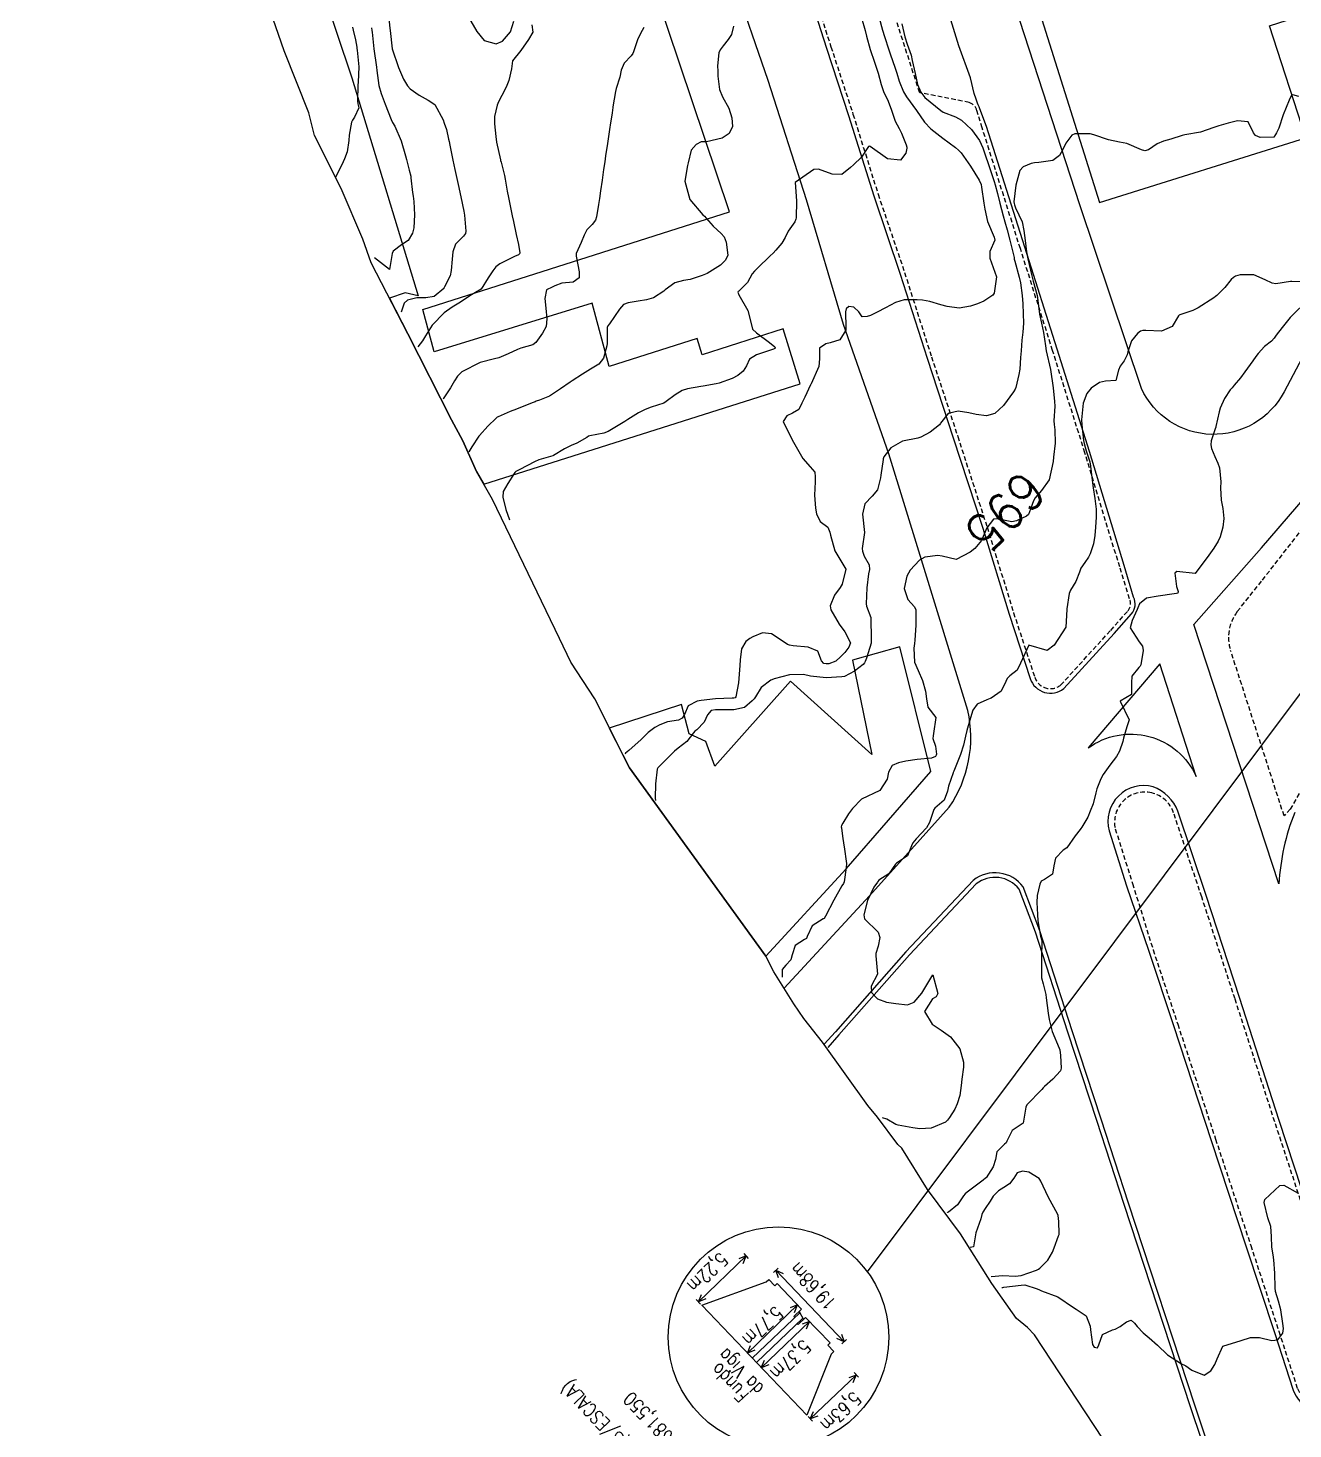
# Model space of a CAD drawing. Header units: metres. Extents: x 292545 to 299085, y 7450245 to 7463078.
# Drawn here: x 296831.3 to 296968.9, y 7452385 to 7452537.4 of the extents above; entities that cross this region are included whole.
import ezdxf
from ezdxf.enums import TextEntityAlignment as Align

# ---------------------------------------------------------------- set-up
doc = ezdxf.new("R2010")
doc.units = ezdxf.units.M
doc.linetypes.add('CONTINUO', pattern=[0])
doc.linetypes.add('DASHED', pattern=[0.75, 0.5, -0.25])
for name, color, linetype in [('Area', 45, 'Continuous'), ('Area Verde e Lazer', 94, 'Continuous'), ('Canteiro', 45, 'DASHED'), ('Cotas', 45, 'Continuous'), ('Curvas de Nivel 1m', 11, 'Continuous'), ('Curvas de Nivel 5m', 15, 'Continuous'), ('Edificações', 30, 'Continuous'), ('TEXTO', 45, 'Continuous'), ('Vias Primárias', 230, 'Continuous')]:
    doc.layers.add(name, color=color, linetype=linetype)
doc.styles.add('ROMANS', font='romans', dxfattribs={"height": 0.2})
doc.styles.add('Style-STANDARD', font='STANDARD.shx')

msp = doc.modelspace()

# ---------------------------------------------------------------- linework, layer by layer
at = {"layer": 'Area'}
msp.add_polyline3d([(296952.82, 7452376.89, 693.69), (296940.75, 7452395.22, 694.04), (296939.97, 7452396.03, 693.05), (296938.78, 7452397.01, 697.47), (296936.09, 7452400.82, 701.35), (296932.69, 7452406.21, 694.42), (296929.1, 7452411.03, 693.25), (296926.31, 7452415.53, 703.24), (296925.9, 7452415.94, 695.31), (296923.69, 7452418.91, 703.53), (296922.62, 7452420.16, 704.63), (296917.71, 7452427.07, 694.06), (296915.68, 7452429.64, 694.33), (296914.59, 7452431.22, 694.69), (296912.39, 7452434.7, 694.39), (296911.52, 7452436.41, 698.97), (296896.71, 7452456.88, 701.02), (296892.94, 7452464.41, 697.47), (296890.34, 7452468.37, 697.41), (296889.09, 7452470.97, 697.47), (296881.82, 7452486.08, 699.55), (296880.08, 7452489.13, 704.13), (296878.6, 7452492.47, 703.91), (296877.34, 7452494.74, 704.68), (296872.6, 7452504.11, 705.69), (296868.63, 7452511.83, 702.98), (296867.72, 7452514.39, 706.9), (296865.34, 7452519.89, 703.64), (296862.45, 7452525.65, 704), (296861.83, 7452528.13, 704.22), (296859.16, 7452534.88, 704.36), (296857.63, 7452539.27, 713.06)], dxfattribs=at)
at = {"layer": 'Area Verde e Lazer', "elevation": 694.28}
for points in [[(296957.7, 7452387.4), (296950.5, 7452409.4), (296947.52, 7452418.53), (296944.37, 7452428.13), (296940.86, 7452439), (296939.07, 7452443.69, 0.417196), (296934.42, 7452444.28), (296927.14, 7452436.54), (296919.48, 7452427.84), (296918.26, 7452426.49)], [(296959.19, 7452368.9), (296959.76, 7452370.26, 0.12729), (296960.13, 7452380.19), (296957.7, 7452387.4)]]:
    msp.add_lwpolyline(points, format="xyb", dxfattribs=at)
at = {"layer": 'Canteiro'}
for points in [[(296916.42, 7452542.14), (296918.61, 7452535.32), (296921.01, 7452527.99), (296923.74, 7452519.27), (296926.62, 7452510.76), (296929.54, 7452501.61), (296932.4, 7452492.94), (296935.59, 7452483.09), (296938.47, 7452473.76), (296940.77, 7452466.75, 0.519147), (296943.59, 7452465.88), (296949.03, 7452471.84), (296950.9, 7452473.97, 0.309344), (296951.07, 7452475.27), (296950.01, 7452478.74), (296946.23, 7452491.16), (296942.72, 7452502.27), (296939.21, 7452513.36), (296935.06, 7452526.49), (296934.48, 7452528.39, 0.242301), (296933.65, 7452529.25), (296928.26, 7452530.32), (296925.17, 7452539.9)], [(296979.13, 7452471.09), (296968.56, 7452452.39), (296967.89, 7452451.66), (296962.07, 7452469.66, -0.245906), (296962.79, 7452473.88), (296965.53, 7452477.31), (296980.08, 7452495.94)]]:
    msp.add_lwpolyline(points, format="xyb", dxfattribs=at)
msp.add_lwpolyline([(296949.53, 7452450.25), (296951.41, 7452444.3), (296953.65, 7452437.1), (296956.32, 7452429.01), (296960.43, 7452416.52), (296964.26, 7452404.95), (296967.31, 7452395.61), (296969.34, 7452389.38, 0.945319), (296975.67, 7452391.45), (296973.68, 7452397.78), (296970.15, 7452408.43), (296966.87, 7452418.4), (296962.55, 7452431.75), (296958.93, 7452442.85), (296955.87, 7452452, 0.259761), (296953.49, 7452454.17, 0.554455)], format="xyb", close=True, dxfattribs=at)
at = {"layer": 'Curvas de Nivel 1m', "flags": 128}
for points, elevation in [([(296870.47, 7452539.08), (296870.65, 7452537.35), (296870.68, 7452537.08), (296870.89, 7452535.08), (296871.59, 7452533.07), (296872.14, 7452531.78), (296872.55, 7452531.06), (296872.84, 7452530.74), (296873.84, 7452530.05), (296874.83, 7452529.52), (296875.55, 7452529.02), (296876.45, 7452527.36), (296876.57, 7452527.01), (296876.79, 7452526.31), (296877.03, 7452525.26), (296877.08, 7452525.01), (296877.17, 7452524.6), (296877.5, 7452523), (296877.72, 7452521.98), (296877.93, 7452520.99), (296878.07, 7452520.35), (296878.35, 7452518.99), (296878.68, 7452517.45), (296878.75, 7452516.99), (296878.91, 7452515.25), (296878.87, 7452514.99), (296878.65, 7452514.73), (296877.78, 7452513.86), (296877.51, 7452513), (296877.41, 7452512.21), (296877.31, 7452511), (296877.19, 7452510.41), (296876.58, 7452509.19), (296876.53, 7452509.06), (296876.5, 7452509.01), (296875.45, 7452508.14), (296874.57, 7452508), (296873.59, 7452508.02), (296872.56, 7452507.77), (296872.19, 7452507.44), (296871.86, 7452506.45)], 702), ([(296886.1, 7452537.72), (296886.19, 7452536.9), (296885.71, 7452536.1), (296884.89, 7452534.91), (296884, 7452533.8), (296883.86, 7452532.93), (296883.58, 7452531.66), (296883.29, 7452530.93), (296882.83, 7452530.01), (296882.46, 7452529.31), (296882.32, 7452528.95), (296882.03, 7452527.72), (296882.04, 7452526.95), (296882.17, 7452525.56), (296882.26, 7452524.95), (296882.68, 7452523.01), (296882.69, 7452522.94), (296882.74, 7452522.75), (296883.1, 7452521.31), (296883.17, 7452520.93), (296883.4, 7452519.62), (296883.54, 7452518.93), (296883.76, 7452517.85), (296883.96, 7452516.92), (296884.08, 7452516.33), (296884.39, 7452514.91), (296884.64, 7452513.8), (296884.79, 7452512.91), (296884.74, 7452512.79), (296884.62, 7452512.7), (296884.2, 7452512.5), (296882.61, 7452511.72), (296882.16, 7452511.39), (296881.83, 7452510.95), (296881.35, 7452510.2), (296880.58, 7452508.96), (296879.34, 7452508.21), (296878.56, 7452507.7), (296878.13, 7452507.42), (296877.43, 7452507), (296876.55, 7452506.37), (296875.26, 7452505.02), (296874.52, 7452503.88), (296874.2, 7452503.35), (296873.68, 7452502.68)], 701), ([(296878.93, 7452538.98), (296880.09, 7452536.97), (296880.9, 7452536.01), (296882.19, 7452535.65), (296882.9, 7452535.92), (296883.77, 7452536.93), (296884.11, 7452538.11)], 701), ([(296921.93, 7452538.47), (296922.32, 7452537.07), (296922.48, 7452536.46), (296922.89, 7452535.03), (296923.07, 7452534.46), (296923.16, 7452534.18), (296923.73, 7452532.45), (296924.08, 7452531.22), (296924.31, 7452530.45), (296924.83, 7452529.39), (296925.21, 7452528.43), (296925.61, 7452527.23), (296926.04, 7452526.42), (296926.29, 7452525.92), (296926.78, 7452524.64), (296926.87, 7452524.41), (296926.88, 7452524.3), (296926.76, 7452523.75), (296926.18, 7452522.99), (296924.75, 7452523.12), (296922.89, 7452524.46), (296922.77, 7452524.5), (296922.68, 7452524.46), (296921.92, 7452523.31), (296921.06, 7452522.49), (296920.74, 7452522.17), (296919.8, 7452521.43), (296918.73, 7452521.47), (296917.26, 7452522), (296916.74, 7452521.97), (296914.72, 7452520.56), (296914.86, 7452518.56), (296914.83, 7452516.71), (296914.8, 7452516.56), (296914.67, 7452516.27), (296913.95, 7452515.27), (296913.64, 7452514.57), (296913.27, 7452513.95), (296912.63, 7452513.19), (296912.33, 7452512.88), (296911.99, 7452512.59), (296910.61, 7452511.25), (296910.3, 7452510.92), (296910.06, 7452510.62), (296909.54, 7452509.67), (296908.58, 7452508.74), (296908.52, 7452508.69), (296908.47, 7452508.63), (296908.58, 7452508.34), (296909.56, 7452506.62), (296909.93, 7452505.22), (296910.09, 7452504.61), (296910.53, 7452504.19), (296911.94, 7452503.16), (296912.5, 7452502.67), (296912.54, 7452502.58), (296912.53, 7452502.55), (296912.5, 7452502.51), (296912.35, 7452502.43), (296910.5, 7452501.82), (296909.76, 7452501.35), (296909.44, 7452500.62), (296909.07, 7452500.03), (296908.47, 7452499.55), (296907.87, 7452499.23), (296906.46, 7452498.73), (296906.13, 7452498.65), (296904.72, 7452498.42), (296904.46, 7452498.37), (296903.02, 7452498.13), (296902.45, 7452497.93), (296901.69, 7452497.46), (296900.7, 7452496.73), (296900.43, 7452496.57), (296899.06, 7452496.11), (296898.42, 7452495.88), (296897.68, 7452495.5), (296896.51, 7452494.77), (296896.45, 7452494.73), (296896.41, 7452494.7), (296896.19, 7452494.55), (296894.4, 7452493.47), (296893.92, 7452493.29), (296892.39, 7452493), (296892.26, 7452492.95), (296892.05, 7452492.82), (296890.99, 7452492.22), (296890.38, 7452491.95), (296889.62, 7452491.6), (296888.45, 7452490.87), (296888.36, 7452490.83), (296886.85, 7452490.39), (296886.36, 7452490.18), (296884.78, 7452489.35), (296884.34, 7452489.12), (296884.23, 7452489.03), (296884.15, 7452488.92), (296883.46, 7452487.8), (296882.98, 7452486.93), (296882.92, 7452486.33), (296883.27, 7452484.99), (296883.66, 7452483.86)], 698), ([(296923.86, 7452538.45), (296924.23, 7452537.13), (296924.43, 7452536.44), (296924.89, 7452534.98), (296925.08, 7452534.44), (296925.55, 7452533.11), (296925.77, 7452532.43), (296926.02, 7452531.59), (296926.5, 7452530.42), (296926.83, 7452529.86), (296927.9, 7452528.4), (296928.8, 7452527.13), (296929.49, 7452526.38), (296930.78, 7452525.36), (296932.17, 7452524.35), (296932.5, 7452524.08), (296932.76, 7452523.78), (296933.78, 7452522.33), (296934.73, 7452520.79), (296934.94, 7452520.32), (296935, 7452520.03), (296935.25, 7452518.31), (296935.35, 7452517.65), (296935.65, 7452516.31), (296936.36, 7452514.6), (296936.42, 7452514.3), (296935.9, 7452513.05), (296935.89, 7452512.31), (296936.6, 7452510.3), (296936.35, 7452508.53), (296936.21, 7452508.3), (296935.23, 7452507.65), (296934.56, 7452507.37), (296933.77, 7452507.12), (296932.56, 7452506.89), (296931.25, 7452507.05), (296930.56, 7452507.24), (296929.35, 7452507.6), (296928.57, 7452507.75), (296927.97, 7452507.8), (296926.57, 7452507.81), (296925.64, 7452507.5), (296924.56, 7452506.93), (296923.63, 7452506.45), (296922.91, 7452506.1), (296922.55, 7452505.98), (296922.01, 7452505.93), (296921.65, 7452506.47), (296921.09, 7452507.01), (296920.56, 7452507.08), (296920.25, 7452506.8), (296920.18, 7452506.49), (296920.23, 7452504.8), (296920.22, 7452504.49), (296919.59, 7452503.43), (296918.51, 7452503.12), (296918.04, 7452502.99), (296917.38, 7452502.52), (296917.35, 7452501.39), (296917.3, 7452500.53), (296916.46, 7452498.67), (296916.42, 7452498.58), (296916.4, 7452498.54), (296915.77, 7452497.22), (296915.46, 7452496.55), (296915.13, 7452495.85), (296914.42, 7452495.45), (296913.82, 7452495.17), (296913.43, 7452494.57), (296914.38, 7452492.56), (296915.55, 7452490.55), (296916.35, 7452489.63), (296916.85, 7452489.04), (296916.9, 7452488.53), (296916.88, 7452487.99), (296916.82, 7452486.53), (296916.92, 7452485.15), (296917.04, 7452484.53), (296917.45, 7452483.69), (296918.28, 7452483.06), (296918.49, 7452482.51), (296918.57, 7452482.2), (296919.03, 7452480.5), (296920.22, 7452478.49), (296919.82, 7452476.87), (296919.61, 7452476.5), (296919.01, 7452475.68), (296918.52, 7452474.51), (296918.6, 7452474.08), (296919.5, 7452472.5), (296920.14, 7452471.69), (296920.73, 7452470.48), (296920.57, 7452470.03), (296920.11, 7452469.44), (296919.64, 7452468.96), (296919.16, 7452468.5), (296918.38, 7452468.22), (296918.1, 7452468.19), (296917.84, 7452468.25), (296917.57, 7452468.52), (296917.18, 7452469.59), (296916.12, 7452470.02), (296914.52, 7452470.16), (296914.12, 7452470.23), (296913.87, 7452470.32), (296913.51, 7452470.57), (296912.14, 7452471.45), (296911.18, 7452471.56), (296910.13, 7452471.14), (296909.8, 7452470.94), (296909.37, 7452470.62), (296908.88, 7452469.85), (296908.74, 7452468.62), (296908.7, 7452468.02), (296908.61, 7452466.62), (296908.56, 7452466.14), (296908.27, 7452464.63), (296908.18, 7452464.5), (296908.05, 7452464.47), (296907.88, 7452464.46), (296906.05, 7452464.39), (296904.49, 7452464.23), (296904.05, 7452464.14), (296903.1, 7452463.64), (296902.67, 7452462.69), (296902.44, 7452462.28), (296902.02, 7452462.09), (296900.85, 7452461.88), (296900.02, 7452461.57), (296899.47, 7452461.27), (296898.75, 7452460.74), (296898.38, 7452460.37), (296897.99, 7452459.96), (296896.62, 7452458.77), (296896.27, 7452458.49), (296896.24, 7452458.38)], 697), ([(296926.31, 7452537.8), (296926.64, 7452536.41), (296926.9, 7452535.6), (296927.32, 7452534.41), (296927.45, 7452533.83), (296927.76, 7452532.4), (296928.04, 7452531.21), (296928.37, 7452530.39), (296928.83, 7452529.81), (296930.55, 7452528.37), (296930.81, 7452528.21), (296932.16, 7452527.7), (296932.8, 7452527.34), (296933.91, 7452526.33), (296934.78, 7452525.14), (296935.12, 7452524.32), (296935.3, 7452523.77), (296935.81, 7452522.31), (296936.37, 7452520.66), (296936.48, 7452520.3), (296936.71, 7452519.34), (296936.96, 7452518.3), (296937.33, 7452516.94), (296937.52, 7452516.29), (296937.78, 7452515.4), (296938.07, 7452514.28), (296938.52, 7452512.38), (296938.54, 7452512.27), (296938.55, 7452512.2), (296938.62, 7452512), (296939.09, 7452510.27), (296939.22, 7452509.64), (296939.41, 7452508.26), (296939.47, 7452507.35), (296939.52, 7452506.26), (296939.54, 7452505.26), (296939.48, 7452504.26), (296939.38, 7452503.4), (296939.29, 7452502.26), (296939.24, 7452501.51), (296939.14, 7452500.26), (296939.06, 7452499.68), (296938.71, 7452498.27), (296938.64, 7452498.08), (296938.45, 7452497.77), (296937.36, 7452496.29), (296936.42, 7452495.42), (296935.54, 7452495.19), (296934.42, 7452495.33), (296933.59, 7452495.5), (296932.43, 7452495.69), (296931.35, 7452495.43), (296930.51, 7452494.37), (296930.48, 7452494.3), (296930.41, 7452494.19), (296929.39, 7452493.39), (296928.39, 7452492.85), (296928.05, 7452492.74), (296926.38, 7452492.42), (296925.12, 7452491.68), (296924.37, 7452490.73), (296924.29, 7452490.51), (296924.28, 7452490.44), (296924.04, 7452488.74), (296924.01, 7452488.44), (296923.66, 7452487.11), (296923.08, 7452486.45), (296922.3, 7452485.59), (296922.06, 7452484.47), (296922.27, 7452482.47), (296921.99, 7452480.73), (296922.03, 7452480.47), (296922.24, 7452479.93), (296922.75, 7452478.98), (296922.79, 7452478.46), (296922.7, 7452477.98), (296922.5, 7452476.47), (296922.43, 7452474.72), (296922.49, 7452474.47), (296922.95, 7452473.24), (296922.96, 7452472.46), (296922.99, 7452471.6), (296922.98, 7452470.46), (296922.47, 7452468.83), (296922.34, 7452468.47), (296922.26, 7452468.31), (296922.1, 7452468.14), (296921.18, 7452467.39), (296920.08, 7452466.84), (296919.79, 7452466.78), (296918.08, 7452466.68), (296916.4, 7452466.85), (296916.09, 7452466.94), (296915.59, 7452467.05), (296914.09, 7452466.99), (296912.44, 7452466.58), (296912.19, 7452466.48), (296912.08, 7452466.43), (296911.04, 7452465.63), (296910.39, 7452464.61), (296910.25, 7452464.41), (296910.05, 7452464.19), (296909.2, 7452463.46), (296908.04, 7452463.19), (296906.6, 7452463.21), (296906.04, 7452463.21), (296905.6, 7452463.11), (296905.17, 7452462.67), (296904.82, 7452461.87), (296904.01, 7452461.02), (296903.82, 7452460.87), (296903.65, 7452460.68), (296902.94, 7452459.75), (296901.99, 7452459.02), (296901.59, 7452458.71), (296899.97, 7452457.08), (296899.79, 7452456.9), (296899.7, 7452456.73), (296899.53, 7452455.15), (296899.49, 7452453.6), (296899.52, 7452453.34)], 696), ([(296866.59, 7452537.46), (296866.66, 7452537.13), (296866.9, 7452536.07), (296867.04, 7452535.28), (296867.06, 7452535.13), (296867.09, 7452534.93), (296867.26, 7452533.12), (296867.2, 7452531.48), (296867.17, 7452531.13), (296867.13, 7452529.43), (296867.18, 7452529.12), (296867.27, 7452528.67), (296866.8, 7452527.67), (296866.59, 7452527.34), (296866.49, 7452527.13), (296866.23, 7452525.69), (296866.18, 7452525.14), (296865.99, 7452523.9), (296865.73, 7452523.14), (296865.41, 7452522.48), (296864.72, 7452521.15), (296864.72, 7452521.15)], 704), ([(296868.66, 7452537.36), (296868.7, 7452537.1), (296868.72, 7452536.92), (296868.89, 7452535.1), (296869.18, 7452533.1), (296869.22, 7452532.73), (296869.45, 7452531.09), (296869.69, 7452530.24), (296870.12, 7452529.09), (296870.8, 7452527.39), (296870.95, 7452527.08), (296871.17, 7452526.69), (296871.89, 7452525.07), (296872.35, 7452523.46), (296872.44, 7452523.06), (296872.73, 7452521.9), (296872.91, 7452521.24), (296872.94, 7452521.06), (296873.11, 7452519.46), (296873.17, 7452519.05), (296873.26, 7452518.49), (296873.33, 7452517.05), (296873.25, 7452515.64), (296873.1, 7452515.05), (296872.64, 7452514.25), (296871.93, 7452513.78), (296870.99, 7452513.08), (296870.88, 7452512.82), (296870.6, 7452511.08), (296868.99, 7452512.36)], 703), ([(296908.02, 7452537.55), (296907.81, 7452536.64), (296907.43, 7452536.12), (296906.9, 7452535.43), (296906.58, 7452534.97), (296906.43, 7452534.65), (296906.28, 7452533.25), (296906.3, 7452532.66), (296906.31, 7452532.11), (296906.48, 7452530.66), (296906.83, 7452529.88), (296907.5, 7452528.64), (296907.84, 7452527.6), (296907.91, 7452526.64), (296907.55, 7452525.88), (296906.78, 7452525.39), (296905.09, 7452524.99), (296904.78, 7452524.99), (296904.5, 7452524.96), (296903.95, 7452524.69), (296903.4, 7452524.06), (296903.07, 7452522.7), (296903.03, 7452522.41), (296902.72, 7452520.7), (296903.26, 7452518.69), (296904.68, 7452517.05), (296904.87, 7452516.88), (296905.04, 7452516.67), (296905.79, 7452515.79), (296906.66, 7452515.02), (296907, 7452514.65), (296907.21, 7452514.08), (296907.39, 7452512.64), (296907.16, 7452512.11), (296906.61, 7452511.57), (296905.14, 7452510.67), (296904.6, 7452510.45), (296903.29, 7452510), (296902.59, 7452509.89), (296901.65, 7452509.65), (296900.58, 7452508.87), (296900.43, 7452508.72), (296899.31, 7452508), (296898.57, 7452507.81), (296897.66, 7452507.66), (296896.56, 7452507.47), (296896.06, 7452507.27), (296895.63, 7452506.78), (296894.54, 7452505.2), (296894.35, 7452504.98), (296894.27, 7452504.8), (296894.27, 7452503.04), (296894.25, 7452502.8), (296893.87, 7452501.43), (296893.38, 7452500.81), (296892.83, 7452500.46), (296892.48, 7452500.25), (296891.59, 7452499.71), (296890.46, 7452498.98), (296890.25, 7452498.84), (296889.19, 7452498.12), (296888.44, 7452497.59), (296887.99, 7452497.33), (296886.92, 7452496.89), (296886.56, 7452496.76), (296886.43, 7452496.71), (296886.11, 7452496.58), (296884.42, 7452495.89), (296883.72, 7452495.63), (296882.41, 7452495.08), (296882.33, 7452495.03), (296882.22, 7452494.94), (296881.29, 7452494.06), (296880.39, 7452493.05), (296880.32, 7452492.96), (296879.56, 7452491.79), (296879.23, 7452491.26)], 699), ([(296970.6, 7452509.72), (296968.74, 7452509.78), (296968.6, 7452509.78), (296966.98, 7452509.55), (296966.6, 7452509.6), (296965.82, 7452509.95), (296964.61, 7452510.5), (296963.12, 7452510.5), (296962.61, 7452510.36), (296962.37, 7452510.23), (296962.15, 7452509.99), (296961.45, 7452509.14), (296960.58, 7452508.27), (296960.44, 7452508.15), (296960.24, 7452508.01), (296958.56, 7452506.91), (296957.98, 7452506.63), (296956.55, 7452506.17), (296956.48, 7452506.14), (296956.42, 7452506.06), (296955.73, 7452504.88), (296954.54, 7452504.38), (296952.87, 7452504.44), (296952.54, 7452504.46), (296952.28, 7452504.37), (296951.96, 7452504.12), (296951.29, 7452503.35), (296950.9, 7452502.13), (296950.82, 7452501.8), (296950.49, 7452501.14), (296950.06, 7452500.56), (296949.89, 7452500.14), (296949.6, 7452499.01), (296948.46, 7452498.93), (296947.83, 7452498.79), (296946.92, 7452498.17), (296946.45, 7452497.61), (296946.05, 7452496.57), (296945.99, 7452496.18), (296945.87, 7452494.74), (296945.9, 7452494.19), (296946.09, 7452492.48), (296946.14, 7452492.18), (296946.37, 7452491.37), (296946.77, 7452490.18), (296946.85, 7452489.69), (296947.02, 7452488.17), (296947.14, 7452487.36), (296947.3, 7452486.17), (296947.45, 7452485.02), (296947.46, 7452484.17), (296947.39, 7452483.06), (296947.32, 7452482.17), (296947.15, 7452481.27), (296946.8, 7452480.17), (296946.63, 7452479.79), (296946.23, 7452479.23), (296945.79, 7452478.62), (296945.63, 7452478.19), (296945.25, 7452477.14), (296944.67, 7452476.2), (296944.52, 7452475.86), (296944.27, 7452474.2), (296944.26, 7452474.11), (296944.14, 7452472.2), (296942.87, 7452470.22), (296942.12, 7452469.66), (296940.12, 7452470.25), (296939.24, 7452468.26), (296938.86, 7452467.5), (296938.08, 7452466.89), (296937.77, 7452466.59), (296937.64, 7452466.28), (296937.13, 7452465.22), (296936.05, 7452464.47), (296935.93, 7452464.43), (296935.56, 7452464.3), (296934.53, 7452463.83), (296934.04, 7452463.18), (296933.77, 7452462.32), (296933.4, 7452460.94), (296933.25, 7452460.33), (296933.01, 7452459.35), (296932.69, 7452458.34), (296931.96, 7452456.54), (296931.92, 7452456.39), (296931.91, 7452456.35), (296931.4, 7452454.89), (296931.3, 7452454.36), (296930.93, 7452453.36), (296929.91, 7452452.51), (296929.81, 7452452.37), (296929.34, 7452450.93), (296928.99, 7452450.38), (296927.87, 7452449.17), (296927.53, 7452448.74), (296927.38, 7452448.4), (296926.93, 7452447.33), (296925.84, 7452446.59), (296925.73, 7452446.53), (296925.62, 7452446.42), (296924.89, 7452445.37), (296923.82, 7452444.66), (296923.72, 7452444.54), (296923.66, 7452444.44), (296923.28, 7452443.92), (296922.57, 7452442.46), (296922.2, 7452440.89), (296922.27, 7452440.46), (296923.75, 7452439.01), (296923.94, 7452438.45), (296923.73, 7452437.49), (296923.49, 7452436.68), (296923.5, 7452436.45), (296923.69, 7452434.45), (296922.99, 7452433.15), (296923.01, 7452432.46), (296923.67, 7452431.75), (296924.64, 7452431.42), (296925.66, 7452431.26), (296926.94, 7452431.13), (296927.66, 7452431.41), (296928.48, 7452432.39), (296929.69, 7452434.37), (296930.24, 7452432.36), (296930.04, 7452432), (296929.67, 7452431.76), (296928.8, 7452430.38), (296929.63, 7452429.02), (296930.6, 7452428.36), (296931.62, 7452427.62), (296932.61, 7452426.34), (296933.03, 7452424.89), (296933.01, 7452424.34), (296932.85, 7452423.04), (296932.78, 7452422.34), (296932.61, 7452421.27), (296932.34, 7452420.34), (296932.09, 7452419.77), (296931.51, 7452418.86), (296931.3, 7452418.56), (296931.06, 7452418.36), (296929.5, 7452417.71), (296928.27, 7452417.61), (296927.5, 7452417.72), (296925.91, 7452418.01), (296925.66, 7452418.1), (296924.68, 7452418.69), (296924.22, 7452418.82)], 694), ([(296970.57, 7452507.86), (296968.59, 7452505.92), (296968.57, 7452505.9), (296968.55, 7452505.87), (296967.69, 7452504.78), (296967.01, 7452503.94), (296966.81, 7452503.64), (296966.52, 7452503.31), (296965.74, 7452502.72), (296965.06, 7452501.95), (296964.83, 7452501.63), (296964.49, 7452501.15), (296963.63, 7452499.97), (296963.13, 7452499.32), (296962.46, 7452498.5), (296962.23, 7452498.22), (296962.04, 7452497.99), (296961.39, 7452497.05), (296960.93, 7452496.01), (296960.82, 7452495.62), (296960.48, 7452494.01), (296960.47, 7452493.95), (296960.41, 7452493.76), (296959.95, 7452492.45), (296959.91, 7452492.02), (296959.99, 7452491.62), (296960.37, 7452490.74), (296960.69, 7452490.01), (296960.85, 7452489.51), (296961, 7452488), (296960.98, 7452487.35), (296961.03, 7452486), (296961.21, 7452485.09), (296961.35, 7452484), (296961.22, 7452483.06), (296960.93, 7452482), (296960.72, 7452481.54), (296960.25, 7452480.78), (296959.72, 7452480.02), (296958.22, 7452478.04), (296956.22, 7452478.26), (296956.01, 7452478.06), (296956.2, 7452476.61), (296956.37, 7452476.06), (296956.34, 7452475.9), (296956.19, 7452475.84), (296955.94, 7452475.81), (296954.19, 7452475.55), (296952.94, 7452475.34), (296952.18, 7452474.72), (296951.99, 7452474.3), (296951.92, 7452474.11), (296951.35, 7452472.92), (296951.16, 7452472.12), (296952.13, 7452470.61), (296952.49, 7452470.11), (296952.56, 7452469.66), (296952.31, 7452468.11), (296952.25, 7452467.96), (296952.1, 7452467.82), (296951.34, 7452466.86), (296951.28, 7452466.12), (296951.31, 7452464.86), (296950.05, 7452464.13), (296951.04, 7452462.12), (296950.79, 7452461.35), (296950.43, 7452460.13), (296950.37, 7452459.76), (296949.99, 7452458.69), (296949.67, 7452458.13), (296948.93, 7452457.18), (296948.22, 7452456.16), (296947.95, 7452455.7), (296947.51, 7452454.59), (296947.42, 7452454.17), (296947.11, 7452452.98), (296946.81, 7452452.17), (296946.54, 7452451.53), (296945.89, 7452450.44), (296945.79, 7452450.28), (296945.71, 7452450.18), (296945.17, 7452449.48), (296944.27, 7452448.2), (296943.86, 7452447.92), (296943.02, 7452447.05), (296942.86, 7452446.22), (296942.72, 7452445.33), (296941.82, 7452444.76), (296941.48, 7452444.57), (296941.34, 7452444.23), (296941.04, 7452443), (296941, 7452442.24), (296941.07, 7452440.94), (296941.11, 7452440.24), (296941.39, 7452438.59), (296941.5, 7452438.23), (296941.53, 7452438.03), (296941.52, 7452436.23), (296941.5, 7452434.43), (296941.49, 7452434.23), (296941.5, 7452434.04), (296941.68, 7452433.41), (296941.98, 7452432.23), (296942.03, 7452431.87), (296942.24, 7452430.22), (296942.35, 7452429.51), (296942.65, 7452428.22), (296943.42, 7452426.39), (296943.49, 7452426.21), (296943.59, 7452425.6), (296943.66, 7452424.21), (296943.57, 7452423.92), (296942.74, 7452423.04), (296941.84, 7452422.23), (296941.7, 7452422.08), (296941.55, 7452421.91), (296939.93, 7452420.25), (296939.79, 7452420), (296939.5, 7452418.26), (296938.33, 7452417.44), (296937.74, 7452416.28), (296937.65, 7452416.1), (296937.48, 7452415.95), (296936.64, 7452415.11), (296936.5, 7452414.29), (296936.25, 7452413.49), (296935.48, 7452412.3), (296935.45, 7452412.28), (296935.43, 7452412.27), (296935.16, 7452412.04), (296933.42, 7452410.73), (296933.19, 7452410.55), (296933.02, 7452410.33), (296932.38, 7452409.36), (296931.39, 7452408.55), (296931.3, 7452408.53), (296931.25, 7452408.55)], 693), ([(296936.05, 7452401.55), (296937.31, 7452401.66), (296938.64, 7452401.6), (296939.31, 7452401.68), (296940.96, 7452402.24), (296941.18, 7452402.36), (296941.32, 7452402.48), (296942.19, 7452403.36), (296942.71, 7452404.22), (296942.9, 7452404.67), (296943.36, 7452405.98), (296943.42, 7452406.15), (296943.43, 7452406.21), (296943.38, 7452407.54), (296943.32, 7452408.21), (296943.29, 7452408.31), (296942.24, 7452410.22), (296941.43, 7452411.95), (296941.33, 7452412.13), (296941.25, 7452412.23), (296940.12, 7452412.93), (296939.44, 7452413.03), (296938.88, 7452412.83), (296938.5, 7452412.27), (296938.04, 7452411.66), (296937.42, 7452411.23), (296936.82, 7452410.89), (296936.26, 7452410.29), (296935.93, 7452409.77), (296935.39, 7452408.95), (296935.13, 7452408.56), (296935.03, 7452408.31), (296934.9, 7452407.83), (296934.37, 7452406.32), (296934.21, 7452405.46), (296934.1, 7452404.81), (296933.74, 7452404.72)], 692), ([(296937.2, 7452400.37), (296937.29, 7452400.38), (296937.4, 7452400.39), (296939.3, 7452400.64), (296939.7, 7452400.66), (296941.04, 7452400.23), (296941.29, 7452400.1), (296941.52, 7452400), (296943.28, 7452399.34), (296944.97, 7452398.19), (296945.26, 7452398), (296946.38, 7452397.3), (296946.8, 7452396.17), (296946.85, 7452395.78), (296947.07, 7452394.16), (296947.22, 7452393.88), (296947.58, 7452393.8), (296947.74, 7452394.15), (296948.15, 7452395.24), (296949.24, 7452395.76), (296949.53, 7452395.85), (296950.06, 7452396.13), (296950.74, 7452396.63), (296951.25, 7452396.83), (296951.63, 7452396.5), (296951.91, 7452396.11), (296952.56, 7452395.43), (296953.23, 7452394.9), (296954.14, 7452394.08), (296955.21, 7452393.04), (296956.75, 7452392.05), (296957.07, 7452391.92), (296957.19, 7452391.85), (296957.85, 7452391.37), (296959.18, 7452390.84), (296959.91, 7452391.29), (296960.34, 7452392.01), (296960.6, 7452392.61), (296961.22, 7452394), (296963.22, 7452394.61), (296964.25, 7452394.94), (296965.23, 7452394.92), (296966.56, 7452394.59), (296967.22, 7452394.67), (296967.76, 7452395.39), (296967.81, 7452395.92), (296967.76, 7452396.44), (296967.53, 7452397.93), (296967.28, 7452398.87), (296966.95, 7452399.93), (296966.9, 7452400.33), (296966.87, 7452401.93), (296966.78, 7452403.38), (296966.69, 7452403.93), (296966.54, 7452404.74), (296966.53, 7452405.93), (296966.44, 7452407), (296966.13, 7452407.94), (296965.73, 7452409.62), (296965.81, 7452409.94), (296967.43, 7452411.48), (296967.85, 7452411.49), (296969.42, 7452410.62)], 693)]:
    msp.add_lwpolyline(points, dxfattribs=dict(at, elevation=elevation))
at = {"layer": 'Curvas de Nivel 5m', "flags": 128}
for points, elevation in [([(296898.27, 7452537.4), (296897.9, 7452536.76), (296897.59, 7452536.08), (296897.14, 7452534.77), (296897.07, 7452534.59), (296896.89, 7452534.33), (296896.11, 7452533.54), (296895.8, 7452532.78), (296895.64, 7452532), (296895.27, 7452530.79), (296895.18, 7452530.45), (296894.9, 7452528.79), (296894.89, 7452528.71), (296894.81, 7452528.12), (296894.61, 7452526.79), (296894.58, 7452526.58), (296894.32, 7452524.8), (296894.11, 7452523.44), (296894.02, 7452522.8), (296893.89, 7452521.96), (296893.72, 7452520.81), (296893.55, 7452519.65), (296893.43, 7452518.81), (296893.33, 7452518.17), (296893.13, 7452516.82), (296893.02, 7452516.47), (296892.66, 7452516), (296892.07, 7452515.42), (296891.76, 7452514.83), (296891.44, 7452514.03), (296890.92, 7452512.84), (296890.9, 7452512.56), (296891.24, 7452510.83), (296891.23, 7452510.2), (296890.59, 7452509.72), (296889.33, 7452509.6), (296888.59, 7452509.31), (296888.28, 7452509.18), (296887.69, 7452508.88), (296887.5, 7452507.95), (296887.61, 7452506.88), (296887.71, 7452505.71), (296887.64, 7452504.88), (296887.24, 7452504.17), (296886.52, 7452503.14), (296886.18, 7452502.89), (296884.88, 7452502.54), (296884.51, 7452502.4), (296883.52, 7452501.91), (296882.49, 7452501.5), (296882.04, 7452501.39), (296880.48, 7452500.96), (296878.47, 7452499.97), (296877.99, 7452499.48), (296877.69, 7452499), (296877.23, 7452498.23), (296876.43, 7452497.01), (296876.43, 7452497.01)], 700), ([(296969.5, 7452529.9), (296968.84, 7452530.1), (296968.69, 7452530.05), (296968.61, 7452529.91), (296968.43, 7452529.52), (296967.79, 7452527.93), (296967.33, 7452526.46), (296967.07, 7452525.94), (296966.97, 7452525.76), (296966.79, 7452525.47), (296965.29, 7452525.45), (296964.79, 7452525.65), (296964.55, 7452525.96), (296963.97, 7452527.14), (296962.81, 7452527.27), (296961.8, 7452527), (296960.8, 7452526.71), (296960.26, 7452526.55), (296958.79, 7452526.03), (296957.1, 7452525.75), (296956.79, 7452525.66), (296955.59, 7452525.26), (296954.78, 7452525.05), (296954.1, 7452524.76), (296953.16, 7452524.1), (296952.76, 7452524), (296952.39, 7452524.11), (296950.77, 7452524.8), (296949.98, 7452524.93), (296948.78, 7452525.18), (296947.21, 7452525.75), (296946.79, 7452525.86), (296945.15, 7452525.84), (296944.79, 7452525.69), (296944.14, 7452524.84), (296943.87, 7452524.21), (296943.48, 7452523.49), (296942.75, 7452522.96), (296941.22, 7452522.72), (296940.75, 7452522.69), (296940.37, 7452522.63), (296939.5, 7452522.26), (296939.14, 7452521.86), (296938.72, 7452520.27), (296938.5, 7452518.46), (296938.52, 7452518.27), (296938.56, 7452518.14), (296938.69, 7452517.79), (296939.4, 7452516.26), (296939.59, 7452515.33), (296939.74, 7452514.26), (296939.89, 7452513.01), (296940.01, 7452512.26), (296940.45, 7452510.4), (296940.49, 7452510.25), (296940.6, 7452509.83), (296941.03, 7452508.25), (296941.11, 7452507.71), (296941.3, 7452506.24), (296941.52, 7452505.27), (296941.73, 7452504.24), (296941.94, 7452502.8), (296942.03, 7452502.23), (296942.48, 7452500.23), (296942.77, 7452498.23), (296942.93, 7452496.72), (296942.94, 7452496.22), (296942.84, 7452494.65), (296942.88, 7452494.22), (296942.97, 7452493.66), (296942.98, 7452492.22), (296942.83, 7452490.69), (296942.76, 7452490.22), (296942.34, 7452488.23), (296941.51, 7452487.06), (296940.81, 7452486.25), (296940.62, 7452485.94), (296940.3, 7452485.01), (296940.09, 7452484.46), (296939.86, 7452484.25), (296938.8, 7452483.75), (296938.28, 7452483.65), (296936.61, 7452483.98), (296936.29, 7452483.92), (296935.58, 7452483), (296935.28, 7452482.31), (296934.97, 7452481.6), (296934.25, 7452480.75), (296933.75, 7452480.33), (296932.23, 7452479.55), (296930.7, 7452479.91), (296930.24, 7452479.99), (296928.82, 7452479.8), (296928.23, 7452479.47), (296927.24, 7452478.4), (296926.88, 7452477.74), (296926.59, 7452476.41), (296926.97, 7452475.2), (296927.69, 7452474.4), (296927.86, 7452474.09), (296927.84, 7452472.39), (296927.75, 7452470.78), (296927.69, 7452470.4), (296927.61, 7452469.89), (296927.68, 7452468.4), (296928.09, 7452467.46), (296928.57, 7452466.39), (296928.9, 7452465.23), (296929.01, 7452464.39), (296929.16, 7452463.5), (296930.03, 7452462.37), (296929.77, 7452460.61), (296929.72, 7452460.37), (296929.7, 7452460.07), (296929.99, 7452459.26), (296930.08, 7452458.37), (296930.07, 7452458.28), (296929.98, 7452458.13), (296929.54, 7452457.94), (296927.98, 7452457.78), (296926.77, 7452457.62), (296925.97, 7452457.43), (296925.26, 7452457.14), (296924.88, 7452456.43), (296924.74, 7452455.65), (296923.93, 7452454.44), (296921.92, 7452453.47), (296920.94, 7452452.48), (296920.52, 7452451.87), (296919.89, 7452450.89), (296919.75, 7452450.62), (296919.74, 7452450.49), (296919.75, 7452450.36), (296919.87, 7452449.46), (296920, 7452448.49), (296920.04, 7452448.31), (296920.32, 7452446.49), (296920.28, 7452446.04), (296920.06, 7452444.49), (296919.98, 7452444.32), (296919.81, 7452444.04), (296918.94, 7452442.5), (296918.02, 7452440.76), (296917.86, 7452440.52), (296917.82, 7452440.47), (296917.77, 7452440.45), (296916.57, 7452439.72), (296916.03, 7452438.54), (296915.94, 7452438.34), (296915.74, 7452438.22), (296914.73, 7452437.55), (296914.41, 7452436.55), (296914.26, 7452436.01), (296913.71, 7452435.43), (296913.3, 7452434.97), (296913.31, 7452434.14)], 695)]:
    msp.add_lwpolyline(points, dxfattribs=dict(at, elevation=elevation))
at = {"layer": 'Edificações'}
msp.add_lwpolyline([(296984.83, 7452562.03), (296952.75, 7452552.87), (296952.38, 7452554.29), (296937.79, 7452550.27), (296947.81, 7452518.37), (296970.25, 7452525.41), (296966.31, 7452537.61), (296980.91, 7452542.32)], dxfattribs=at)
at = {"layer": 'Edificações', "elevation": 702.03}
msp.add_lwpolyline([(296859.74, 7452552.17), (296866.51, 7452531.94), (296867.02, 7452530.28), (296873.71, 7452508.24), (296872.32, 7452508.54), (296870.6, 7452507.99), (296872.6, 7452504.11), (296877.34, 7452494.74), (296878.6, 7452492.47), (296880.08, 7452489.13), (296880.88, 7452487.73), (296915.28, 7452498.64), (296913.42, 7452504.65), (296904.59, 7452501.8), (296904.05, 7452503.57), (296894.51, 7452500.54), (296892.66, 7452507.42), (296875.47, 7452502.12), (296874.23, 7452506.74), (296907.57, 7452517.36), (296899.49, 7452541.42)], dxfattribs=at)
at = {"layer": 'Edificações', "elevation": 698.97}
msp.add_lwpolyline([(296911.52, 7452436.41), (296920.25, 7452445.9), (296929.48, 7452456.5), (296926.09, 7452470.04), (296920.95, 7452468.59), (296923.06, 7452458.33), (296914.21, 7452466.31), (296905.97, 7452457.07), (296905, 7452459.75), (296903.19, 7452460.6), (296902.35, 7452463.78), (296894.48, 7452461.22), (296896.71, 7452456.88)], close=True, dxfattribs=at)
at = {"layer": 'TEXTO', "linetype": 'CONTINUO'}
for points in [[(296922.57, 7452402.08, 0), (297056.94, 7452581.61, 0)], [(296909.41, 7452403.8, 0), (296904.2, 7452398.82, 0)], [(296909.08, 7452402.99, 0), (296909.41, 7452403.8, 0), (296908.59, 7452403.5, 0)], [(296909.65, 7452403.54, 0), (296909.17, 7452404.05, 0)], [(296912.37, 7452402.01, 0), (296912.87, 7452402.49, 0)], [(296920.05, 7452394.47, 0), (296912.62, 7452402.25, 0)], [(296912.92, 7452401.43, 0), (296912.62, 7452402.25, 0), (296913.43, 7452401.91, 0)], [(296904.57, 7452398.43, 0), (296911.56, 7452400.98, 0)], [(296911.56, 7452400.98, 0), (296911.84, 7452401.25, 0)], [(296911.84, 7452401.25, 0), (296912.51, 7452400.56, 0)], [(296912.51, 7452400.56, 0), (296912.76, 7452400.8, 0)], [(296912.76, 7452400.8, 0), (296915.42, 7452398.01, 0)], [(296903.96, 7452399.07, 0), (296904.44, 7452398.56, 0)], [(296905.02, 7452399.12, 0), (296904.2, 7452398.82, 0), (296904.54, 7452399.62, 0)], [(296916, 7452386.47, 0), (296904.57, 7452398.43, 0)], [(296914.99, 7452398.47, 0), (296909.52, 7452393.24, 0)], [(296910.06, 7452392.68, 0), (296915.24, 7452397.63, 0)], [(296914.65, 7452397.66, 0), (296914.99, 7452398.47, 0), (296914.17, 7452398.17, 0)], [(296915.42, 7452398.01, 0), (296914.59, 7452397.22, 0)], [(296915.17, 7452397.77, 0), (296915.61, 7452396.88, 0)], [(296910.51, 7452392.21, 0), (296915.54, 7452397.02, 0)], [(296916.29, 7452396.67, 0), (296911.04, 7452391.65, 0)], [(296914.69, 7452397.11, 0), (296914.59, 7452397.22, 0)], [(296915.03, 7452396.33, 0), (296914.92, 7452396.43, 0)], [(296915.86, 7452397.12, 0), (296915.03, 7452396.33, 0)], [(296915.95, 7452395.86, 0), (296916.29, 7452396.67, 0), (296915.47, 7452396.37, 0)], [(296915.86, 7452397.12, 0), (296918.52, 7452394.34, 0)], [(296919.75, 7452395.29, 0), (296920.05, 7452394.47, 0), (296919.25, 7452394.81, 0)], [(296920.31, 7452394.71, 0), (296919.8, 7452394.23, 0)], [(296910.34, 7452393.54, 0), (296909.52, 7452393.24, 0), (296909.86, 7452394.05, 0)], [(296918.64, 7452393.12, 0), (296916, 7452386.47, 0)], [(296918.52, 7452394.34, 0), (296918.27, 7452394.09, 0)], [(296918.27, 7452394.09, 0), (296918.93, 7452393.4, 0)], [(296918.93, 7452393.4, 0), (296918.64, 7452393.12, 0)], [(296911.86, 7452391.95, 0), (296911.04, 7452391.65, 0), (296911.38, 7452392.46, 0)], [(296921.36, 7452390.85, 0), (296916.37, 7452386.08, 0)], [(296921.03, 7452390.05, 0), (296921.36, 7452390.85, 0), (296920.54, 7452390.55, 0)], [(296921.6, 7452390.6, 0), (296921.12, 7452391.11, 0)], [(296917.19, 7452386.38, 0), (296916.37, 7452386.08, 0), (296916.7, 7452386.89, 0)], [(296916.13, 7452386.33, 0), (296916.61, 7452385.83, 0)]]:
    msp.add_polyline3d(points, dxfattribs=at)
msp.add_circle((296912.91, 7452394.96), 12, dxfattribs=at)
at = {"layer": 'Vias Primárias'}
for points, elevation in [([(296913.51, 7452432.94), (296922.81, 7452442.97), (296928.31, 7452449.11), (296931.47, 7452452.62, 0.208897), (296933.5, 7452463.11), (296928.32, 7452479.97), (296924.92, 7452491.06), (296919.98, 7452505.12), (296915.96, 7452518.68), (296911.77, 7452531.66), (296907.98, 7452542.71), (296903.86, 7452555.59), (296900, 7452567.98), (296896.57, 7452578.6), (296892.09, 7452592.31), (296887.48, 7452605.58), (296882.38, 7452620.68), (296878.42, 7452633.5), (296876.71, 7452638.53, 0.381181), (296863.84, 7452639.72), (296860.22, 7452635.72), (296849.15, 7452623.11), (296831.3, 7452603.49)], 694.54), ([(296958.17, 7452387.56), (296950.97, 7452409.56), (296947.99, 7452418.69), (296944.84, 7452428.28), (296941.34, 7452439.17), (296939.51, 7452443.93, 0.426068), (296934.08, 7452444.65), (296926.77, 7452436.87), (296919.1, 7452428.18), (296917.89, 7452426.82)], 694.28), ([(296959.65, 7452368.71), (296960.23, 7452370.09, 0.127977), (296960.61, 7452380.32), (296958.17, 7452387.56)], 694.28)]:
    msp.add_lwpolyline(points, format="xyb", dxfattribs=dict(at, elevation=elevation))
for points in [[(296915.94, 7452541.99), (296918.13, 7452535.17), (296920.53, 7452527.84), (296923.27, 7452519.12), (296926.15, 7452510.6), (296929.06, 7452501.46), (296931.92, 7452492.79), (296935.12, 7452482.94), (296938, 7452473.61), (296940.29, 7452466.59, 0.5254), (296943.93, 7452465.52), (296949.4, 7452471.51), (296951.28, 7452473.64, 0.301171), (296951.53, 7452475.45), (296950.49, 7452478.89), (296946.71, 7452491.31), (296943.2, 7452502.42), (296939.69, 7452513.51), (296935.54, 7452526.64), (296934.8, 7452528.58, -0.031909), (296934.19, 7452530.24), (296933.77, 7452531.95), (296932.53, 7452535.42), (296929.46, 7452545.34)], [(296975.72, 7452512.57), (296967.88, 7452497.77, -0.619467), (296952.37, 7452498.16), (296945.67, 7452518.13), (296937.65, 7452542.77)], [(296969.04, 7452452.04, 0.079616), (296967.32, 7452444.26), (296958.08, 7452472.48), (296965.42, 7452480.82), (296978.99, 7452496.55)], [(296954.37, 7452468.19), (296946.58, 7452459.05, -0.476641), (296958.33, 7452455.96), (296954.37, 7452468.19)]]:
    msp.add_lwpolyline(points, format="xyb", dxfattribs=at)
msp.add_lwpolyline([(296948.86, 7452450.05), (296950.76, 7452444.06), (296953.18, 7452436.95), (296955.85, 7452428.86), (296959.95, 7452416.36), (296963.78, 7452404.8), (296966.83, 7452395.46), (296968.87, 7452389.21, 0.948607), (296976.15, 7452391.59), (296974.15, 7452397.93), (296970.62, 7452408.59), (296967.34, 7452418.55), (296963.03, 7452431.91), (296959.4, 7452443.01), (296956.34, 7452452.16, 0.210106), (296953.65, 7452454.84, 0.57486)], format="xyb", close=True, dxfattribs=at)

# ---------------------------------------------------------------- texts
at = {"layer": 'Cotas', "style": 'Style-STANDARD'}
msp.add_text('695', height=4, rotation=224.7701, dxfattribs=at).set_placement((296937.56, 7452484.73, 695), align=Align.MIDDLE_CENTER)
at = {"layer": 'TEXTO', "style": 'ROMANS', "width": 0.8}
for s, rotation, p in [('5,22m', 223.6942, (296906.55, 7452404.28)), ('19,68m', 133.6942, (296919.3, 7452398.77)), ('5,77m', 223.6942, (296912.55, 7452398.45)), ('5,37m', 223.6942, (296915.58, 7452394.8)), ('da Viga', 133.6942, (296911.41, 7452389.48)), ('Fundo', 133.6942, (296909.79, 7452388.78)), ('DETALHE VIADUTO (S/ESCALA)', 133.6942, (296906.96, 7452372.88)), ('FUNDO=681,550', 133.6942, (296906.24, 7452379.43)), ('5,63m', 223.6942, (296921.05, 7452389.16))]:
    msp.add_text(s, height=1.5, rotation=rotation, dxfattribs=at).set_placement(p)

doc.saveas('drawing.dxf')
